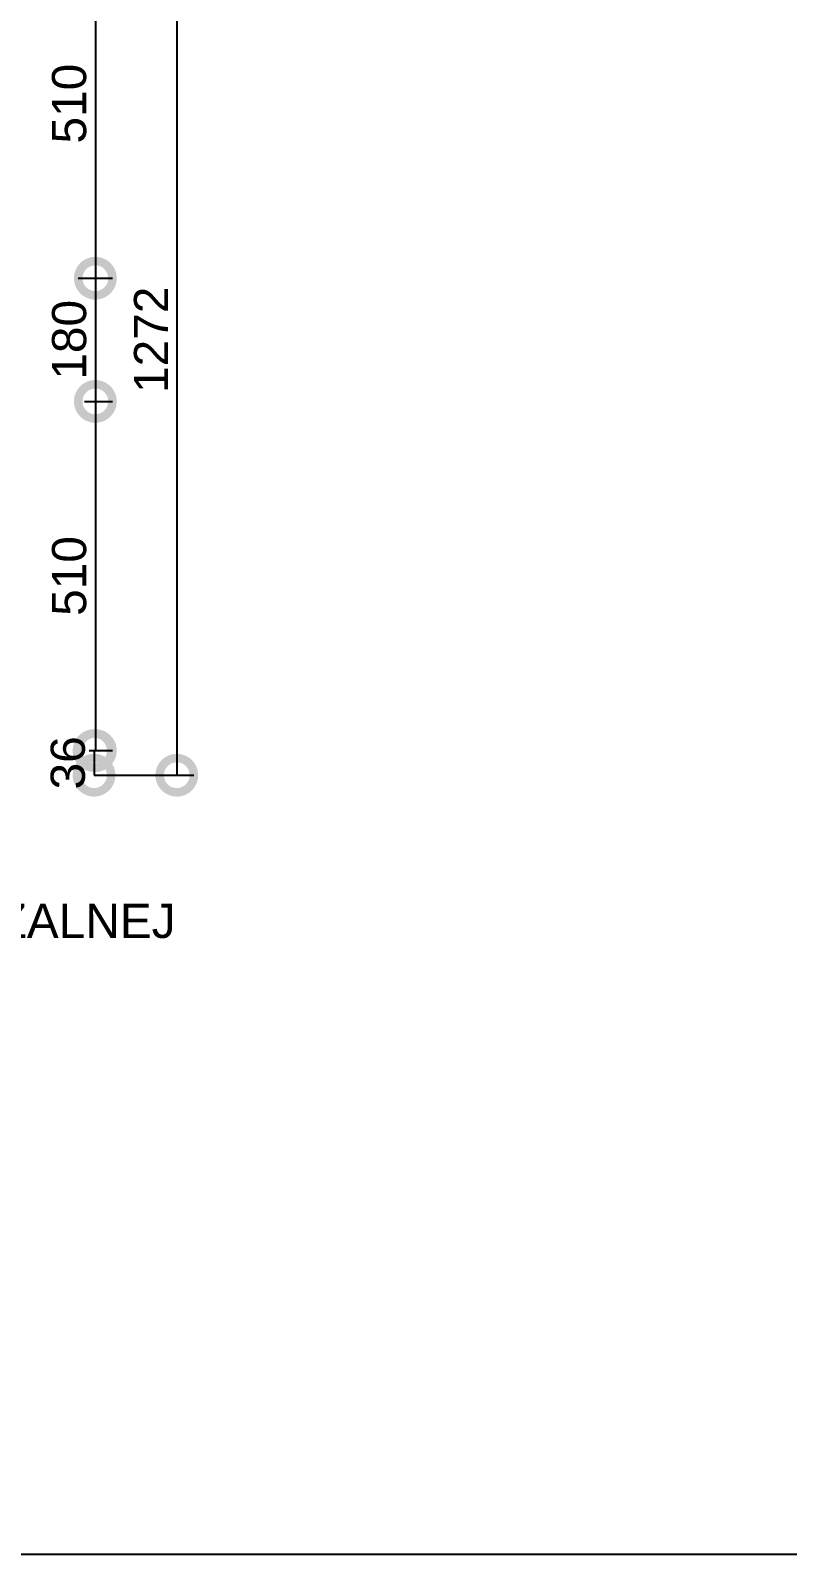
# Model space of a CAD drawing. Header units: millimetres. Extents: x -13324 to 13450, y -2140 to 8293.
# Drawn here: x -8328 to -7221, y 1846 to 4073 of the extents above; entities that cross this region are included whole.
import ezdxf

# ---------------------------------------------------------------- set-up
doc = ezdxf.new("R2010")
doc.units = ezdxf.units.MM
doc.header["$MEASUREMENT"] = 0
doc.header["$PDMODE"] = 2
doc.layers.get('0').update_dxf_attribs({"lineweight": 5})
doc.layers.add('Ramka', color=7, linetype='Continuous', plot=False)
doc.layers.add('Wymiary', color=102, linetype='Continuous', lineweight=5)
doc.styles.get("Standard").update_dxf_attribs({"font": 'ARIAL.TTF'})
doc.dimstyles.new('ISO-25', dxfattribs={"dimscale": 20, "dimtxt": 2.5, "dimasz": 5, "dimexe": 1.25, "dimexo": 0.625, "dimtad": 1, "dimtxsty": 'Standard', "dimblk": 'DOTSMALL', "dimcen": 2.5, "dimadec": 0, "dimazin": 0, "dimtfac": 1, "dimtmove": 0, "dimatfit": 3, "dimfxl": 0, "dimarcsym": 0})

# ---------------------------------------------------------------- blocks, each defined once
blk = doc.blocks.new('_DotSmall')
at = {"color": 0, "const_width": 0.5}
blk.add_lwpolyline([(-0.0625, 0, 1), (0.0625, 0, 1)], format="xyb", close=True, dxfattribs=at)
blk = doc.blocks.new('*D99')
at = {"layer": 'Defpoints', "color": 0}
for p in [(-8267.6, 3710.8), (-8261.2, 3530.8), (-8232.8, 3530.8)]:
    blk.add_point(p, dxfattribs=at)
at = {"layer": 'Wymiary', "color": 0, "lineweight": -2}
for p, q in [((-8255.1, 3710.8), (-8207.8, 3710.8)), ((-8232.8, 3710.8), (-8232.8, 3530.8)), ((-8248.7, 3530.8), (-8207.8, 3530.8))]:
    blk.add_line(p, q, dxfattribs=at)
at = {"layer": 'Wymiary', "color": 0, "lineweight": -2, "xscale": 100, "yscale": 100, "zscale": 100}
for p, rotation in [((-8232.8, 3710.8), 90), ((-8232.8, 3530.8), 270)]:
    blk.add_blockref('_DotSmall', p, dxfattribs=dict(at, rotation=rotation))
at = {"layer": 'Wymiary', "color": 0, "insert": (-8270.8, 3620.8), "char_height": 50, "attachment_point": 5, "rotation": 90}
blk.add_mtext('180', dxfattribs=at)
blk = doc.blocks.new('*D100')
at = {"layer": 'Defpoints', "color": 0}
for p in [(-8298.7, 4256.8), (-8247.2, 2984.8), (-8113.8, 2984.8)]:
    blk.add_point(p, dxfattribs=at)
at = {"layer": 'Wymiary', "color": 0, "lineweight": -2}
for p, q in [((-8286.2, 4256.8), (-8088.8, 4256.8)), ((-8113.8, 4256.8), (-8113.8, 2984.8)), ((-8234.7, 2984.8), (-8088.8, 2984.8))]:
    blk.add_line(p, q, dxfattribs=at)
at = {"layer": 'Wymiary', "color": 0, "lineweight": -2, "xscale": 100, "yscale": 100, "zscale": 100}
for p, rotation in [((-8113.8, 4256.8), 90), ((-8113.8, 2984.8), 270)]:
    blk.add_blockref('_DotSmall', p, dxfattribs=dict(at, rotation=rotation))
at = {"layer": 'Wymiary', "color": 0, "insert": (-8151.4, 3620.8), "char_height": 50, "attachment_point": 5, "rotation": 90}
blk.add_mtext('1272', dxfattribs=at)
blk = doc.blocks.new('*D101')
at = {"layer": 'Defpoints', "color": 0}
for p in [(-8261.2, 3530.8), (-8254.4, 3020.8), (-8232.8, 3020.8)]:
    blk.add_point(p, dxfattribs=at)
at = {"layer": 'Wymiary', "color": 0, "lineweight": -2}
for p, q in [((-8248.7, 3530.8), (-8207.8, 3530.8)), ((-8232.8, 3530.8), (-8232.8, 3020.8)), ((-8241.9, 3020.8), (-8207.8, 3020.8))]:
    blk.add_line(p, q, dxfattribs=at)
at = {"layer": 'Wymiary', "color": 0, "lineweight": -2, "xscale": 100, "yscale": 100, "zscale": 100}
for p, rotation in [((-8232.8, 3530.8), 90), ((-8232.8, 3020.8), 270)]:
    blk.add_blockref('_DotSmall', p, dxfattribs=dict(at, rotation=rotation))
at = {"layer": 'Wymiary', "color": 0, "insert": (-8270.8, 3275.8), "char_height": 50, "attachment_point": 5, "rotation": 90}
blk.add_mtext('510', dxfattribs=at)
blk = doc.blocks.new('*D102')
at = {"layer": 'Defpoints', "color": 0}
for p in [(-8254.4, 3020.8), (-8247.2, 2984.8), (-8234.7, 2984.8)]:
    blk.add_point(p, dxfattribs=at)
at = {"layer": 'Wymiary', "color": 0, "lineweight": -2}
for p, q in [((-8241.9, 3020.8), (-8209.7, 3020.8)), ((-8234.7, 3020.8), (-8234.7, 2984.8)), ((-8234.7, 2984.8), (-8209.7, 2984.8))]:
    blk.add_line(p, q, dxfattribs=at)
at = {"layer": 'Wymiary', "color": 0, "lineweight": -2, "xscale": 100, "yscale": 100, "zscale": 100}
for p, rotation in [((-8234.7, 3020.8), 90), ((-8234.7, 2984.8), 270)]:
    blk.add_blockref('_DotSmall', p, dxfattribs=dict(at, rotation=rotation))
at = {"layer": 'Wymiary', "color": 0, "insert": (-8272.7, 3002.8), "char_height": 50, "attachment_point": 5, "rotation": 90}
blk.add_mtext('36', dxfattribs=at)
blk = doc.blocks.new('*D104')
at = {"layer": 'Defpoints', "color": 0}
for p in [(-8261.6, 4220.8), (-8270.5, 3710.8), (-8232.8, 3710.8)]:
    blk.add_point(p, dxfattribs=at)
at = {"layer": 'Wymiary', "color": 0, "lineweight": -2}
for p, q in [((-8249.1, 4220.8), (-8207.8, 4220.8)), ((-8232.8, 4220.8), (-8232.8, 3710.8)), ((-8258, 3710.8), (-8207.8, 3710.8))]:
    blk.add_line(p, q, dxfattribs=at)
at = {"layer": 'Wymiary', "color": 0, "lineweight": -2, "xscale": 100, "yscale": 100, "zscale": 100}
for p, rotation in [((-8232.8, 4220.8), 90), ((-8232.8, 3710.8), 270)]:
    blk.add_blockref('_DotSmall', p, dxfattribs=dict(at, rotation=rotation))
at = {"layer": 'Wymiary', "color": 0, "insert": (-8270.8, 3965.8), "char_height": 50, "attachment_point": 5, "rotation": 90}
blk.add_mtext('510', dxfattribs=at)

msp = doc.modelspace()

# ---------------------------------------------------------------- linework, layer by layer
at = {"layer": 'Ramka'}
msp.add_lwpolyline([(-13324.036, 8293.373), (-3775.916, 8293.373), (-3775.916, 1846.348), (-13324.036, 1846.348)], close=True, dxfattribs=at)

# ---------------------------------------------------------------- texts
at = {"layer": 'Wymiary', "insert": (-9803.485, 2796.96), "char_height": 50, "width": 1785.9861, "attachment_point": 1}
msp.add_mtext('{\\fArial|b0|i0|c238|p34;RZUT PARTERU I KONDYGNACJI POWTARZALNEJ}', dxfattribs=at)

# ---------------------------------------------------------------- dimensions: what is measured, and where the dimension line sits
at = {"layer": 'Wymiary'}
for base, p1, p2, picture, middle in [((-8113.819, 2984.775), (-8298.671, 4256.771), (-8247.159, 2984.775), '*D100', (-8151.421, 3620.773)), ((-8232.802, 3530.771), (-8267.557, 3710.771), (-8261.246, 3530.771), '*D99', (-8270.831, 3620.771))]:
    dim = msp.add_linear_dim(base=base, p1=p1, p2=p2, angle=90, dimstyle='ISO-25', override={"dimtmove": 1}, dxfattribs=at)
    dim.commit()
    dim.dimension.update_dxf_attribs({"geometry": picture, "text_midpoint": middle})
for base, p1, p2, picture, middle in [((-8232.802, 3710.771), (-8261.612, 4220.771), (-8270.511, 3710.771), '*D104', (-8270.831, 3965.771)), ((-8232.802, 3020.775), (-8261.246, 3530.771), (-8254.438, 3020.775), '*D101', (-8270.831, 3275.773))]:
    dim = msp.add_linear_dim(base=base, p1=p1, p2=p2, angle=90, dimstyle='ISO-25', dxfattribs=at)
    dim.commit()
    dim.dimension.update_dxf_attribs({"geometry": picture, "text_midpoint": middle})
dim = msp.add_linear_dim(base=(-8234.659, 2984.775), p1=(-8254.438, 3020.775), p2=(-8247.159, 2984.775), angle=90, dimstyle='ISO-25', dxfattribs=at)
dim.commit()
dim.dimension.update_dxf_attribs({"geometry": '*D102', "text_midpoint": (-8234.659, 3002.775), "dimtype": 160})

doc.saveas('drawing.dxf')
